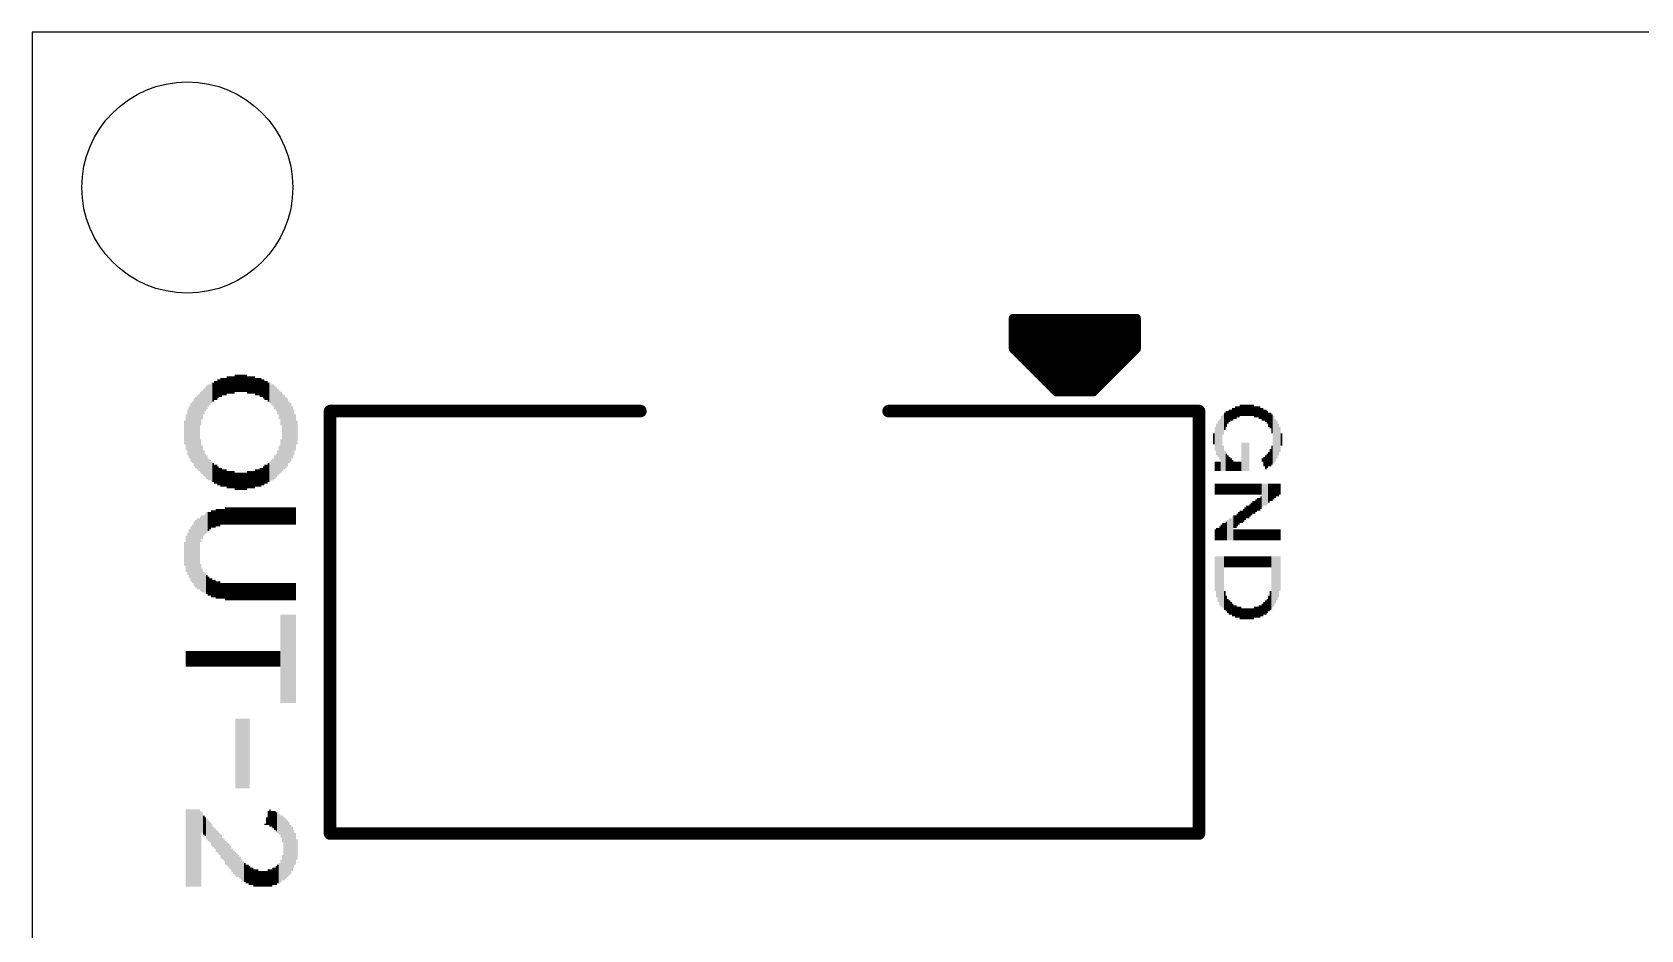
# Model space of a CAD drawing. Extents: x -5 to 130, y -14 to 61.
# Drawn here: x -5 to 20.92, y 45.55 to 60 of the extents above; entities that cross this region are included whole.
import ezdxf

# ---------------------------------------------------------------- set-up
doc = ezdxf.new("R2010")
doc.units = 0
doc.layers.add('20', color=178, linetype='CONTINUOUS')
doc.layers.add('21', color=251, linetype='CONTINUOUS')

# ---------------------------------------------------------------- blocks, each defined once
blk = doc.blocks.new('RECT')
blk.add_solid([(-0.5, -0.5), (0.5, -0.5), (-0.5, 0.5), (0.5, 0.5)])

msp = doc.modelspace()

# ---------------------------------------------------------------- linework, layer by layer
at = {"layer": '20'}
for p, q in [((130, 60), (-5, 60)), ((-5, 60), (-5, -3))]:
    msp.add_line(p, q, dxfattribs=at)
msp.add_circle((-2.5, 57.5), 1.7, dxfattribs=at)
at = {"layer": '21'}
for points, const_width in [([(10.8, 55.4318, 1), (10.8, 55.3683)], 0.0635), ([(10.8318, 55.4, 1), (10.7683, 55.4)], 0.0635), ([(10.8958, 55.4, 1), (10.8323, 55.4)], 0.0635), ([(11.0228, 55.4, 1), (10.9592, 55.4)], 0.0635), ([(11.1498, 55.4, 1), (11.0862, 55.4)], 0.0635), ([(11.2768, 55.4, 1), (11.2133, 55.4)], 0.0635), ([(11.4038, 55.4, 1), (11.3402, 55.4)], 0.0635), ([(11.5308, 55.4, 1), (11.4672, 55.4)], 0.0635), ([(11.6578, 55.4, 1), (11.5943, 55.4)], 0.0635), ([(11.7848, 55.4, 1), (11.7212, 55.4)], 0.0635), ([(11.9118, 55.4, 1), (11.8483, 55.4)], 0.0635), ([(12.0388, 55.4, 1), (11.9753, 55.4)], 0.0635), ([(12.1658, 55.4, 1), (12.1022, 55.4)], 0.0635), ([(12.2928, 55.4, 1), (12.2293, 55.4)], 0.0635), ([(12.4198, 55.4, 1), (12.3562, 55.4)], 0.0635), ([(12.5468, 55.4, 1), (12.4832, 55.4)], 0.0635), ([(12.6738, 55.4, 1), (12.6103, 55.4)], 0.0635), ([(12.8008, 55.4, 1), (12.7372, 55.4)], 0.0635), ([(12.8318, 55.4, 1), (12.7683, 55.4)], 0.0635), ([(12.8, 55.3683, 1), (12.8, 55.4318)], 0.0635), ([(10.8225, 54.9225, 1), (10.7775, 54.8775)], 0.0635), ([(12.8225, 54.8775, 1), (12.7775, 54.9225)], 0.0635), ([(10.7683, 54.9, 1), (10.8318, 54.9)], 0.0635), ([(10.8323, 54.836, 1), (10.8958, 54.836)], 0.0635), ([(10.9592, 54.709, 1), (11.0228, 54.709)], 0.0635), ([(12.6103, 54.742, 1), (12.6738, 54.742)], 0.0635), ([(12.7372, 54.869, 1), (12.8008, 54.869)], 0.0635), ([(12.7683, 54.9, 1), (12.8318, 54.9)], 0.0635), ([(11.0862, 54.582, 1), (11.1498, 54.582)], 0.0635), ([(11.2133, 54.455, 1), (11.2768, 54.455)], 0.0635), ([(12.3562, 54.488, 1), (12.4198, 54.488)], 0.0635), ([(12.4832, 54.615, 1), (12.5468, 54.615)], 0.0635), ([(11.3402, 54.328, 1), (11.4038, 54.328)], 0.0635), ([(11.4672, 54.201, 1), (11.5308, 54.201)], 0.0635), ([(11.5, 54.2318, 1), (11.5, 54.1683)], 0.0635), ([(11.4775, 54.1775, 1), (11.5225, 54.2225)], 0.0635), ([(11.5943, 54.2, 1), (11.6578, 54.2)], 0.0635), ([(11.7212, 54.2, 1), (11.7848, 54.2)], 0.0635), ([(11.8, 54.2318, 1), (11.8, 54.1683)], 0.0635), ([(11.8, 54.1683, 1), (11.8, 54.2318)], 0.0635), ([(11.8483, 54.2, 1), (11.9118, 54.2)], 0.0635), ([(11.9753, 54.2, 1), (12.0388, 54.2)], 0.0635), ([(12.0775, 54.2225, 1), (12.1225, 54.1775)], 0.0635), ([(12.1, 54.1683, 1), (12.1, 54.2318)], 0.0635), ([(12.1022, 54.234, 1), (12.1658, 54.234)], 0.0635), ([(12.2293, 54.361, 1), (12.2928, 54.361)], 0.0635), ([(-0.1492, 53.9, 1), (-0.2508, 53.9)], 0.1016), ([(-0.2, 53.9508, 1), (-0.2, 53.8492)], 0.1016), ([(4.8, 53.8492, 1), (4.8, 53.9508)], 0.1016), ([(8.8, 53.9508, 1), (8.8, 53.8492)], 0.1016), ([(13.8508, 53.9, 1), (13.7492, 53.9)], 0.1016), ([(13.8, 53.8492, 1), (13.8, 53.9508)], 0.1016), ([(-0.2, 47.1508, 1), (-0.2, 47.0492)], 0.1016), ([(13.8, 47.0492, 1), (13.8, 47.1508)], 0.1016), ([(-0.2508, 47.1, 1), (-0.1492, 47.1)], 0.1016), ([(13.7492, 47.1, 1), (13.8508, 47.1)], 0.1016)]:
    msp.add_lwpolyline(points, format="xyb", dxfattribs=dict(at, const_width=const_width))
for points, const_width in [([(12.8, 55.4), (10.8, 55.4)], 0.127), ([(10.8, 55.4), (10.8, 54.9)], 0.127), ([(10.864, 54.836), (10.864, 55.4)], 0.127), ([(10.991, 54.709), (10.991, 55.4)], 0.127), ([(11.118, 54.582), (11.118, 55.4)], 0.127), ([(11.245, 54.455), (11.245, 55.4)], 0.127), ([(11.372, 54.328), (11.372, 55.4)], 0.127), ([(11.499, 54.201), (11.499, 55.4)], 0.127), ([(11.626, 54.2), (11.626, 55.4)], 0.127), ([(11.753, 54.2), (11.753, 55.4)], 0.127), ([(11.88, 54.2), (11.88, 55.4)], 0.127), ([(12.007, 54.2), (12.007, 55.4)], 0.127), ([(12.134, 54.234), (12.134, 55.4)], 0.127), ([(12.261, 54.361), (12.261, 55.4)], 0.127), ([(12.388, 54.488), (12.388, 55.4)], 0.127), ([(12.515, 54.615), (12.515, 55.4)], 0.127), ([(12.642, 54.742), (12.642, 55.4)], 0.127), ([(12.769, 54.869), (12.769, 55.4)], 0.127), ([(12.8, 54.9), (12.8, 55.4)], 0.127), ([(10.8, 54.9), (11.5, 54.2)], 0.127), ([(12.1, 54.2), (12.8, 54.9)], 0.127), ([(11.5, 54.2), (11.8, 54.2)], 0.127), ([(11.8, 54.2), (12.1, 54.2)], 0.127), ([(-0.2, 47.1), (-0.2, 53.9)], 0.2032), ([(-0.2, 53.9), (4.8, 53.9)], 0.2032), ([(13.8, 53.9), (8.8, 53.9)], 0.2032), ([(13.8, 53.9), (13.8, 47.1)], 0.2032), ([(13.8, 47.1), (-0.2, 47.1)], 0.2032)]:
    msp.add_lwpolyline(points, dxfattribs=dict(at, const_width=const_width))

# ---------------------------------------------------------------- block references
at = {"layer": '21', "yscale": 0.0254, "rotation": 270}
for p, xscale in [((-1.9552, 54.2819), 0.3048), ((-1.9298, 54.2946), 0.2794), ((-1.9044, 54.2946), 0.2794), ((-1.879, 54.2946), 0.2794), ((-1.8536, 54.32), 0.2794), ((-1.8282, 54.32), 0.2794), ((-1.8028, 54.32), 0.2794), ((-1.7774, 54.32), 0.2794), ((-1.752, 54.32), 0.2794), ((-1.7266, 54.3454), 0.2794), ((-1.7012, 54.3454), 0.2794), ((-1.6758, 54.3454), 0.2794), ((-1.6504, 54.3454), 0.2794), ((-1.625, 54.3454), 0.2794), ((-1.5996, 54.3454), 0.2794), ((-1.5742, 54.3454), 0.2794), ((-1.5488, 54.3454), 0.2794), ((-1.5234, 54.32), 0.2794), ((-1.498, 54.32), 0.2794), ((-1.4726, 54.32), 0.2794), ((-1.4472, 54.32), 0.2794), ((-1.4218, 54.32), 0.2794), ((-1.3964, 54.2946), 0.2794), ((-1.371, 54.2946), 0.2794), ((-1.3456, 54.2946), 0.2794), ((-1.3202, 54.2819), 0.3048), ((-2.3108, 53.558), 1.2446), ((-2.2854, 53.939), 0.5334), ((-2.26, 54.0025), 0.4572), ((-2.2346, 54.0533), 0.4064), ((-2.2092, 54.0914), 0.381), ((-2.1838, 54.1168), 0.381), ((-2.1584, 54.1549), 0.3556), ((-2.133, 54.1676), 0.3302), ((-2.1076, 54.193), 0.3302), ((-2.0822, 54.2057), 0.3048), ((-2.0568, 54.2311), 0.3048), ((-2.0314, 54.2311), 0.3048), ((-2.006, 54.2565), 0.3048), ((-1.9806, 54.2692), 0.2794), ((-1.2948, 54.2692), 0.2794), ((-1.2694, 54.2565), 0.3048), ((-1.244, 54.2311), 0.3048), ((-1.2186, 54.2311), 0.3048), ((-1.1932, 54.2057), 0.3048), ((-1.1678, 54.193), 0.3302), ((-1.1424, 54.1676), 0.3302), ((-1.117, 54.1549), 0.3556), ((-1.0916, 54.1168), 0.381), ((-1.0662, 54.0914), 0.381), ((-1.0408, 54.0533), 0.4064), ((-1.0154, 54.0025), 0.4572), ((-0.99, 53.939), 0.5334), ((-0.9646, 53.558), 1.2446), ((-2.4886, 53.558), 0.7366), ((-2.4632, 53.558), 0.8382), ((-2.4378, 53.558), 0.9398), ((-2.4124, 53.558), 0.9906), ((-2.387, 53.558), 1.0922), ((-2.3616, 53.558), 1.143), ((-2.3362, 53.558), 1.1938), ((-0.9392, 53.558), 1.1938), ((-0.9138, 53.558), 1.143), ((-0.8884, 53.558), 1.0922), ((-0.863, 53.558), 0.9906), ((-0.8376, 53.558), 0.9398), ((-0.8122, 53.558), 0.8382), ((-0.7868, 53.558), 0.7366), ((14.2918, 53.8237), 0.2032), ((14.3172, 53.8364), 0.1778), ((14.3426, 53.8491), 0.2032), ((14.368, 53.8618), 0.1778), ((14.3934, 53.8745), 0.2032), ((14.4188, 53.8872), 0.1778), ((14.4442, 53.8872), 0.1778), ((14.4696, 53.9126), 0.1778), ((14.495, 53.9126), 0.1778), ((14.5204, 53.9126), 0.1778), ((14.5458, 53.9126), 0.1778), ((14.5712, 53.9126), 0.1778), ((14.5966, 53.9126), 0.1778), ((14.622, 53.9126), 0.1778), ((14.6474, 53.9126), 0.1778), ((14.6728, 53.9126), 0.1778), ((14.6982, 53.8872), 0.1778), ((14.7236, 53.8872), 0.1778), ((14.749, 53.8872), 0.1778), ((14.7744, 53.8745), 0.2032), ((14.7998, 53.8618), 0.1778), ((14.8252, 53.8491), 0.2032), ((14.8506, 53.8364), 0.1778), ((14.876, 53.8237), 0.2032), ((-2.5394, 53.558), 0.381), ((-2.514, 53.558), 0.5842), ((-0.7614, 53.558), 0.5842), ((-0.736, 53.558), 0.381), ((14.0886, 53.4427), 0.508), ((14.114, 53.4554), 0.5842), ((14.1394, 53.4427), 0.6604), ((14.1648, 53.3792), 0.889), ((14.1902, 53.684), 0.3302), ((14.2156, 53.7348), 0.2794), ((14.241, 53.7729), 0.254), ((14.2664, 53.7983), 0.2032), ((14.9014, 53.7983), 0.2032), ((14.9268, 53.7602), 0.2286), ((14.9522, 53.7475), 0.254), ((14.9776, 53.6967), 0.3048), ((15.003, 53.4427), 0.762), ((15.0284, 53.43), 0.6858), ((15.0538, 53.4427), 0.6096), ((15.0792, 53.4427), 0.508), ((-2.2854, 53.177), 0.5334), ((-0.99, 53.177), 0.5334), ((14.0378, 53.4554), 0.1778), ((14.0632, 53.4554), 0.381), ((15.1046, 53.4427), 0.4064), ((15.13, 53.4427), 0.2032), ((-2.26, 53.1135), 0.4572), ((-2.2346, 53.0627), 0.4064), ((-2.2092, 53.0246), 0.381), ((-2.1838, 52.9992), 0.381), ((-2.1584, 52.9611), 0.3556), ((-1.117, 52.9611), 0.3556), ((-1.0916, 52.9992), 0.381), ((-1.0662, 53.0246), 0.381), ((-1.0408, 53.0627), 0.4064), ((-1.0154, 53.1135), 0.4572), ((14.1902, 53.1379), 0.4064), ((14.2156, 53.0998), 0.3302), ((14.241, 53.0744), 0.2794), ((14.2664, 53.0617), 0.254), ((14.2918, 53.049), 0.2286), ((14.3172, 53.0363), 0.2032), ((14.495, 53.1633), 0.4572), ((14.5204, 53.1633), 0.4572), ((14.5458, 53.1633), 0.4572), ((14.5712, 53.1633), 0.4572), ((14.5966, 53.1633), 0.4572), ((14.8252, 53.1125), 0.0508), ((14.8506, 53.0871), 0.1524), ((14.876, 53.0744), 0.2286), ((14.9014, 53.0998), 0.2286), ((14.9268, 53.1252), 0.2286), ((14.9522, 53.1506), 0.2794), ((14.9776, 53.1887), 0.3048), ((-2.133, 52.9484), 0.3302), ((-2.1076, 52.923), 0.3302), ((-2.0822, 52.9103), 0.3048), ((-2.0568, 52.8849), 0.3048), ((-2.0314, 52.8849), 0.3048), ((-2.006, 52.8595), 0.3048), ((-1.9806, 52.8468), 0.2794), ((-1.9552, 52.8341), 0.3048), ((-1.9298, 52.8214), 0.2794), ((-1.9044, 52.8214), 0.2794), ((-1.879, 52.8214), 0.2794), ((-1.8536, 52.796), 0.2794), ((-1.8282, 52.796), 0.2794), ((-1.8028, 52.796), 0.2794), ((-1.7774, 52.796), 0.2794), ((-1.752, 52.796), 0.2794), ((-1.7266, 52.7706), 0.2794), ((-1.7012, 52.7706), 0.2794), ((-1.6758, 52.7706), 0.2794), ((-1.6504, 52.7706), 0.2794), ((-1.625, 52.7706), 0.2794), ((-1.5996, 52.7706), 0.2794), ((-1.5742, 52.7706), 0.2794), ((-1.5488, 52.7706), 0.2794), ((-1.5234, 52.796), 0.2794), ((-1.498, 52.796), 0.2794), ((-1.4726, 52.796), 0.2794), ((-1.4472, 52.796), 0.2794), ((-1.4218, 52.796), 0.2794), ((-1.3964, 52.8214), 0.2794), ((-1.371, 52.8214), 0.2794), ((-1.3456, 52.8214), 0.2794), ((-1.3202, 52.8341), 0.3048), ((-1.2948, 52.8468), 0.2794), ((-1.2694, 52.8595), 0.3048), ((-1.244, 52.8849), 0.3048), ((-1.2186, 52.8849), 0.3048), ((-1.1932, 52.9103), 0.3048), ((-1.1678, 52.923), 0.3302), ((-1.1424, 52.9484), 0.3302), ((14.0632, 53.0109), 0.1524), ((14.0886, 53.0109), 0.1524), ((14.114, 53.0109), 0.1524), ((14.1394, 53.0109), 0.1524), ((14.3426, 53.0236), 0.1778), ((14.368, 53.0109), 0.1524), ((14.3934, 53.0109), 0.1524), ((14.4188, 53.0109), 0.1524), ((14.4442, 53.0109), 0.1524), ((14.4696, 53.0109), 0.1524), ((14.0632, 52.6426), 0.1778), ((14.0886, 52.6426), 0.1778), ((14.114, 52.6426), 0.1778), ((14.1394, 52.6426), 0.1778), ((14.1648, 52.6426), 0.1778), ((14.1902, 52.6426), 0.1778), ((14.2156, 52.6426), 0.1778), ((14.241, 52.6426), 0.1778), ((14.2664, 52.6426), 0.1778), ((14.2918, 52.6426), 0.1778), ((14.3172, 52.6426), 0.1778), ((14.3426, 52.6426), 0.1778), ((14.368, 52.6426), 0.1778), ((14.3934, 52.6426), 0.1778), ((14.4188, 52.6426), 0.1778), ((14.4442, 52.6426), 0.1778), ((14.4696, 52.6426), 0.1778), ((14.495, 52.6426), 0.1778), ((14.5204, 52.6426), 0.1778), ((14.5458, 52.6426), 0.1778), ((14.5712, 52.6426), 0.1778), ((14.5966, 52.6426), 0.1778), ((14.622, 52.6426), 0.1778), ((14.6474, 52.6426), 0.1778), ((14.6728, 52.6426), 0.1778), ((14.6982, 52.6426), 0.1778), ((14.7236, 52.6426), 0.1778), ((14.749, 52.6426), 0.1778), ((14.7744, 52.6426), 0.1778), ((14.7998, 52.6426), 0.1778), ((14.8252, 52.541), 0.381), ((14.8506, 52.5537), 0.3556), ((14.876, 52.5537), 0.3556), ((14.9014, 52.5664), 0.3302), ((14.9268, 52.5791), 0.3048), ((14.9522, 52.5918), 0.2794), ((14.9776, 52.5918), 0.2794), ((15.003, 52.6045), 0.254), ((15.0284, 52.6172), 0.2286), ((15.0538, 52.6299), 0.2032), ((15.0792, 52.6299), 0.2032), ((15.1046, 52.6426), 0.1778), ((14.5712, 52.2743), 0.2032), ((14.5966, 52.2743), 0.2032), ((14.622, 52.2997), 0.2032), ((14.6474, 52.3251), 0.2032), ((14.6728, 52.3505), 0.2032), ((14.6982, 52.3505), 0.2032), ((14.7236, 52.3759), 0.2032), ((14.749, 52.4013), 0.2032), ((14.7744, 52.4013), 0.2032), ((14.7998, 52.4267), 0.2032), ((-2.387, 51.6022), 1.0414), ((-2.3616, 51.6022), 1.0922), ((-2.3362, 51.6022), 1.143), ((-2.3108, 51.6022), 1.143), ((-2.2854, 51.9959), 0.4064), ((-2.26, 52.034), 0.381), ((-2.2346, 52.0594), 0.3302), ((-2.2092, 52.0848), 0.3302), ((-2.1838, 52.1102), 0.3302), ((-2.1584, 52.1229), 0.3048), ((-2.133, 52.1356), 0.2794), ((-2.1076, 52.161), 0.2794), ((-2.0822, 52.161), 0.2794), ((-2.0568, 52.161), 0.2794), ((-2.0314, 52.1864), 0.2794), ((-2.006, 52.1864), 0.2794), ((-1.9806, 52.1864), 0.2794), ((-1.9552, 52.1991), 0.254), ((-1.9298, 52.1991), 0.254), ((-1.9044, 52.1991), 0.254), ((-1.879, 52.2118), 0.2794), ((-1.8536, 52.2118), 0.2794), ((-1.8282, 52.2118), 0.2794), ((-1.8028, 52.2118), 0.2794), ((-1.7774, 52.2118), 0.2794), ((-1.752, 52.2118), 0.2794), ((-1.7266, 52.2118), 0.2794), ((-1.7012, 52.2118), 0.2794), ((-1.6758, 52.2118), 0.2794), ((-1.6504, 52.2118), 0.2794), ((-1.625, 52.2118), 0.2794), ((-1.5996, 52.2118), 0.2794), ((-1.5742, 52.2118), 0.2794), ((-1.5488, 52.2118), 0.2794), ((-1.5234, 52.2118), 0.2794), ((-1.498, 52.2118), 0.2794), ((-1.4726, 52.2118), 0.2794), ((-1.4472, 52.2118), 0.2794), ((-1.4218, 52.2118), 0.2794), ((-1.3964, 52.2118), 0.2794), ((-1.371, 52.2118), 0.2794), ((-1.3456, 52.2118), 0.2794), ((-1.3202, 52.2118), 0.2794), ((-1.2948, 52.2118), 0.2794), ((-1.2694, 52.2118), 0.2794), ((-1.244, 52.2118), 0.2794), ((-1.2186, 52.2118), 0.2794), ((-1.1932, 52.2118), 0.2794), ((-1.1678, 52.2118), 0.2794), ((-1.1424, 52.2118), 0.2794), ((-1.117, 52.2118), 0.2794), ((-1.0916, 52.2118), 0.2794), ((-1.0662, 52.2118), 0.2794), ((-1.0408, 52.2118), 0.2794), ((-1.0154, 52.2118), 0.2794), ((-0.99, 52.2118), 0.2794), ((-0.9646, 52.2118), 0.2794), ((-0.9392, 52.2118), 0.2794), ((-0.9138, 52.2118), 0.2794), ((-0.8884, 52.2118), 0.2794), ((-0.863, 52.2118), 0.2794), ((-0.8376, 52.2118), 0.2794), ((-0.8122, 52.2118), 0.2794), ((-0.7868, 52.2118), 0.2794), ((-0.7614, 52.2118), 0.2794), ((14.241, 51.9695), 0.3048), ((14.2664, 51.9822), 0.3302), ((14.2918, 51.9949), 0.3556), ((14.3172, 51.9949), 0.3556), ((14.3426, 52.0076), 0.381), ((14.368, 52.1219), 0.2032), ((14.3934, 52.1219), 0.2032), ((14.4188, 52.1473), 0.2032), ((14.4442, 52.1727), 0.2032), ((14.4696, 52.1981), 0.2032), ((14.495, 52.1981), 0.2032), ((14.5204, 52.2235), 0.2032), ((14.5458, 52.2489), 0.2032), ((-2.514, 51.6022), 0.5842), ((-2.4886, 51.6022), 0.6858), ((-2.4632, 51.6022), 0.7874), ((-2.4378, 51.6022), 0.889), ((-2.4124, 51.6022), 0.9398), ((14.0632, 51.906), 0.1778), ((14.0886, 51.9187), 0.2032), ((14.114, 51.9187), 0.2032), ((14.1394, 51.9314), 0.2286), ((14.1648, 51.9441), 0.254), ((14.1902, 51.9568), 0.2794), ((14.2156, 51.9568), 0.2794), ((14.368, 51.906), 0.1778), ((14.3934, 51.906), 0.1778), ((14.4188, 51.906), 0.1778), ((14.4442, 51.906), 0.1778), ((14.4696, 51.906), 0.1778), ((14.495, 51.906), 0.1778), ((14.5204, 51.906), 0.1778), ((14.5458, 51.906), 0.1778), ((14.5712, 51.906), 0.1778), ((14.5966, 51.906), 0.1778), ((14.622, 51.906), 0.1778), ((14.6474, 51.906), 0.1778), ((14.6728, 51.906), 0.1778), ((14.6982, 51.906), 0.1778), ((14.7236, 51.906), 0.1778), ((14.749, 51.906), 0.1778), ((14.7744, 51.906), 0.1778), ((14.7998, 51.906), 0.1778), ((14.8252, 51.906), 0.1778), ((14.8506, 51.906), 0.1778), ((14.876, 51.906), 0.1778), ((14.9014, 51.906), 0.1778), ((14.9268, 51.906), 0.1778), ((14.9522, 51.906), 0.1778), ((14.9776, 51.906), 0.1778), ((15.003, 51.906), 0.1778), ((15.0284, 51.906), 0.1778), ((15.0538, 51.906), 0.1778), ((15.0792, 51.906), 0.1778), ((15.1046, 51.906), 0.1778), ((-2.5394, 51.6022), 0.381), ((-2.2854, 51.2212), 0.4318), ((-2.26, 51.1704), 0.381), ((14.0632, 51.2837), 0.5588), ((14.0886, 51.2329), 0.6604), ((14.114, 51.1948), 0.7366), ((14.1394, 51.1694), 0.7874), ((14.1648, 51.1567), 0.8128), ((14.1902, 51.144), 0.8382), ((14.2156, 51.4742), 0.1778), ((14.241, 51.4742), 0.1778), ((14.2664, 51.4742), 0.1778), ((14.2918, 51.4742), 0.1778), ((14.3172, 51.4742), 0.1778), ((14.3426, 51.4742), 0.1778), ((14.368, 51.4742), 0.1778), ((14.3934, 51.4742), 0.1778), ((14.4188, 51.4742), 0.1778), ((14.4442, 51.4742), 0.1778), ((14.4696, 51.4742), 0.1778), ((14.495, 51.4742), 0.1778), ((14.5204, 51.4742), 0.1778), ((14.5458, 51.4742), 0.1778), ((14.5712, 51.4742), 0.1778), ((14.5966, 51.4742), 0.1778), ((14.622, 51.4742), 0.1778), ((14.6474, 51.4742), 0.1778), ((14.6728, 51.4742), 0.1778), ((14.6982, 51.4742), 0.1778), ((14.7236, 51.4742), 0.1778), ((14.749, 51.4742), 0.1778), ((14.7744, 51.4742), 0.1778), ((14.7998, 51.4742), 0.1778), ((14.8252, 51.4742), 0.1778), ((14.8506, 51.4742), 0.1778), ((14.876, 51.4742), 0.1778), ((14.9014, 51.4742), 0.1778), ((14.9268, 51.4742), 0.1778), ((14.9522, 51.4742), 0.1778), ((14.9776, 51.144), 0.8382), ((15.003, 51.1567), 0.8128), ((15.0284, 51.1821), 0.762), ((15.0538, 51.2075), 0.7112), ((15.0792, 51.2329), 0.6604), ((15.1046, 51.2837), 0.5588), ((-2.2346, 51.145), 0.3302), ((-2.2092, 51.1196), 0.3302), ((-2.1838, 51.1069), 0.3048), ((-2.1584, 51.0815), 0.3048), ((-2.133, 51.0688), 0.2794), ((-2.1076, 51.0561), 0.3048), ((-2.0822, 51.0434), 0.2794), ((-2.0568, 51.0434), 0.2794), ((-2.0314, 51.018), 0.2794), ((-2.006, 51.018), 0.2794), ((-1.9806, 51.018), 0.2794), ((-1.9552, 51.0053), 0.254), ((-1.9298, 51.0053), 0.254), ((-1.9044, 51.0053), 0.254), ((-1.879, 50.9926), 0.2794), ((-1.8536, 50.9926), 0.2794), ((-1.8282, 50.9926), 0.2794), ((-1.8028, 50.9926), 0.2794), ((-1.7774, 50.9926), 0.2794), ((-1.752, 50.9926), 0.2794), ((-1.7266, 50.9926), 0.2794), ((-1.7012, 50.9926), 0.2794), ((-1.6758, 50.9926), 0.2794), ((-1.6504, 50.9926), 0.2794), ((-1.625, 50.9926), 0.2794), ((-1.5996, 50.9926), 0.2794), ((-1.5742, 50.9926), 0.2794), ((-1.5488, 50.9926), 0.2794), ((-1.5234, 50.9926), 0.2794), ((-1.498, 50.9926), 0.2794), ((-1.4726, 50.9926), 0.2794), ((-1.4472, 50.9926), 0.2794), ((-1.4218, 50.9926), 0.2794), ((-1.3964, 50.9926), 0.2794), ((-1.371, 50.9926), 0.2794), ((-1.3456, 50.9926), 0.2794), ((-1.3202, 50.9926), 0.2794), ((-1.2948, 50.9926), 0.2794), ((-1.2694, 50.9926), 0.2794), ((-1.244, 50.9926), 0.2794), ((-1.2186, 50.9926), 0.2794), ((-1.1932, 50.9926), 0.2794), ((-1.1678, 50.9926), 0.2794), ((-1.1424, 50.9926), 0.2794), ((-1.117, 50.9926), 0.2794), ((-1.0916, 50.9926), 0.2794), ((-1.0662, 50.9926), 0.2794), ((-1.0408, 50.9926), 0.2794), ((-1.0154, 50.9926), 0.2794), ((-0.99, 50.9926), 0.2794), ((-0.9646, 50.9926), 0.2794), ((-0.9392, 50.9926), 0.2794), ((-0.9138, 50.9926), 0.2794), ((-0.8884, 50.9926), 0.2794), ((-0.863, 50.9926), 0.2794), ((-0.8376, 50.9926), 0.2794), ((-0.8122, 50.9926), 0.2794), ((-0.7868, 50.9926), 0.2794), ((-0.7614, 50.9926), 0.2794), ((14.2156, 50.8519), 0.3048), ((14.241, 50.8011), 0.254), ((14.2664, 50.763), 0.2286), ((14.2918, 50.7376), 0.2286), ((14.3172, 50.7249), 0.2032), ((14.8506, 50.7249), 0.2032), ((14.876, 50.7376), 0.2286), ((14.9014, 50.763), 0.2286), ((14.9268, 50.8011), 0.254), ((14.9522, 50.8519), 0.3048), ((-0.99, 49.9131), 1.4224), ((-0.9646, 49.9131), 1.4224), ((-0.9392, 49.9131), 1.4224), ((-0.9138, 49.9131), 1.4224), ((-0.8884, 49.9131), 1.4224), ((-0.863, 49.9131), 1.4224), ((-0.8376, 49.9131), 1.4224), ((-0.8122, 49.9131), 1.4224), ((-0.7868, 49.9131), 1.4224), ((-0.7614, 49.9131), 1.4224), ((14.3426, 50.6995), 0.2032), ((14.368, 50.6868), 0.1778), ((14.3934, 50.6741), 0.2032), ((14.4188, 50.6614), 0.1778), ((14.4442, 50.6614), 0.1778), ((14.4696, 50.6487), 0.2032), ((14.495, 50.636), 0.1778), ((14.5204, 50.636), 0.1778), ((14.5458, 50.636), 0.1778), ((14.5712, 50.636), 0.1778), ((14.5966, 50.636), 0.1778), ((14.622, 50.636), 0.1778), ((14.6474, 50.636), 0.1778), ((14.6728, 50.636), 0.1778), ((14.6982, 50.6614), 0.1778), ((14.7236, 50.6614), 0.1778), ((14.749, 50.6614), 0.1778), ((14.7744, 50.6741), 0.2032), ((14.7998, 50.6868), 0.1778), ((14.8252, 50.6995), 0.2032), ((-2.514, 49.9131), 0.254), ((-2.4886, 49.9131), 0.254), ((-2.4632, 49.9131), 0.254), ((-2.4378, 49.9131), 0.254), ((-2.4124, 49.9131), 0.254), ((-2.387, 49.9131), 0.254), ((-2.3616, 49.9131), 0.254), ((-2.3362, 49.9131), 0.254), ((-2.3108, 49.9131), 0.254), ((-2.2854, 49.9131), 0.254), ((-2.26, 49.9131), 0.254), ((-2.2346, 49.9131), 0.254), ((-2.2092, 49.9131), 0.254), ((-2.1838, 49.9131), 0.254), ((-2.1584, 49.9131), 0.254), ((-2.133, 49.9131), 0.254), ((-2.1076, 49.9131), 0.254), ((-2.0822, 49.9131), 0.254), ((-2.0568, 49.9131), 0.254), ((-2.0314, 49.9131), 0.254), ((-2.006, 49.9131), 0.254), ((-1.9806, 49.9131), 0.254), ((-1.9552, 49.9131), 0.254), ((-1.9298, 49.9131), 0.254), ((-1.9044, 49.9131), 0.254), ((-1.879, 49.9131), 0.254), ((-1.8536, 49.9131), 0.254), ((-1.8282, 49.9131), 0.254), ((-1.8028, 49.9131), 0.254), ((-1.7774, 49.9131), 0.254), ((-1.752, 49.9131), 0.254), ((-1.7266, 49.9131), 0.254), ((-1.7012, 49.9131), 0.254), ((-1.6758, 49.9131), 0.254), ((-1.6504, 49.9131), 0.254), ((-1.625, 49.9131), 0.254), ((-1.5996, 49.9131), 0.254), ((-1.5742, 49.9131), 0.254), ((-1.5488, 49.9131), 0.254), ((-1.5234, 49.9131), 0.254), ((-1.498, 49.9131), 0.254), ((-1.4726, 49.9131), 0.254), ((-1.4472, 49.9131), 0.254), ((-1.4218, 49.9131), 0.254), ((-1.3964, 49.9131), 0.254), ((-1.371, 49.9131), 0.254), ((-1.3456, 49.9131), 0.254), ((-1.3202, 49.9131), 0.254), ((-1.2948, 49.9131), 0.254), ((-1.2694, 49.9131), 0.254), ((-1.244, 49.9131), 0.254), ((-1.2186, 49.9131), 0.254), ((-1.1932, 49.9131), 0.254), ((-1.1678, 49.9131), 0.254), ((-1.1424, 49.9131), 0.254), ((-1.117, 49.9131), 0.254), ((-1.0916, 49.9131), 0.254), ((-1.0662, 49.9131), 0.254), ((-1.0408, 49.9131), 0.254), ((-1.0154, 49.9131), 0.254), ((-1.7134, 48.3873), 1.1176), ((-1.688, 48.3873), 1.1176), ((-1.6626, 48.3873), 1.1176), ((-1.6372, 48.3873), 1.1176), ((-1.6118, 48.3873), 1.1176), ((-1.5864, 48.3873), 1.1176), ((-1.561, 48.3873), 1.1176), ((-1.5356, 48.3873), 1.1176), ((-1.5102, 48.3873), 1.1176), ((-2.514, 46.8668), 1.2446), ((-2.4886, 46.8668), 1.2446), ((-2.4632, 46.8668), 1.2446), ((-2.4378, 46.8668), 1.2446), ((-2.4124, 46.8668), 1.2446), ((-2.387, 46.8668), 1.2446), ((-2.3616, 46.8668), 1.2446), ((-2.3362, 46.8668), 1.2446), ((-2.3108, 46.8668), 1.2446), ((-2.2854, 46.8541), 1.2192), ((-2.26, 47.2732), 0.3302), ((-1.1932, 47.3494), 0.2286), ((-1.1678, 47.3494), 0.2794), ((-1.1424, 47.3367), 0.254), ((-1.117, 47.324), 0.2794), ((-1.0916, 47.3113), 0.3048), ((-1.0662, 47.2859), 0.3048), ((-1.0408, 47.2732), 0.3302), ((-2.2346, 47.2351), 0.3048), ((-2.2092, 47.2097), 0.3048), ((-2.1838, 47.1716), 0.3302), ((-2.1584, 47.1462), 0.3302), ((-2.133, 47.1208), 0.3302), ((-2.1076, 47.0827), 0.3556), ((-2.0822, 47.0446), 0.3302), ((-2.0568, 47.0192), 0.3302), ((-1.244, 47.2478), 0.0254), ((-1.2186, 47.2986), 0.127), ((-1.0154, 47.2478), 0.3302), ((-0.99, 47.2097), 0.3556), ((-0.9646, 47.1716), 0.4318), ((-0.9392, 46.8541), 1.016), ((-0.9138, 46.8541), 0.9652), ((-0.8884, 46.8541), 0.9144), ((-0.863, 46.8541), 0.8636), ((-0.8376, 46.8414), 0.7874), ((-0.8122, 46.8541), 0.7112), ((-2.0314, 46.9811), 0.3556), ((-2.006, 46.9557), 0.3556), ((-1.9806, 46.9303), 0.3556), ((-1.9552, 46.8922), 0.381), ((-1.9298, 46.8541), 0.3556), ((-1.9044, 46.8287), 0.3556), ((-1.879, 46.7906), 0.381), ((-1.8536, 46.7652), 0.381), ((-1.8282, 46.7398), 0.381), ((-0.7868, 46.8541), 0.6096), ((-0.7614, 46.8541), 0.508), ((-0.736, 46.8414), 0.3302), ((-1.8028, 46.7144), 0.381), ((-1.7774, 46.6636), 0.381), ((-1.752, 46.6382), 0.381), ((-1.7266, 46.6128), 0.381), ((-1.7012, 46.5874), 0.381), ((-1.6758, 46.5747), 0.3556), ((-1.6504, 46.5493), 0.3556), ((-1.625, 46.5112), 0.3302), ((-0.99, 46.4985), 0.3556), ((-0.9646, 46.5493), 0.4064), ((-1.5996, 46.4858), 0.3302), ((-1.5742, 46.4731), 0.3048), ((-1.5488, 46.4477), 0.3048), ((-1.5234, 46.4477), 0.3048), ((-1.498, 46.4223), 0.3048), ((-1.4726, 46.4096), 0.2794), ((-1.4472, 46.4096), 0.2794), ((-1.4218, 46.3842), 0.2794), ((-1.3964, 46.3842), 0.2794), ((-1.371, 46.3842), 0.2794), ((-1.3456, 46.3715), 0.254), ((-1.3202, 46.3715), 0.254), ((-1.2948, 46.3715), 0.254), ((-1.2694, 46.3715), 0.254), ((-1.244, 46.3715), 0.254), ((-1.2186, 46.3715), 0.254), ((-1.1932, 46.3842), 0.2794), ((-1.1678, 46.3842), 0.2794), ((-1.1424, 46.3842), 0.2794), ((-1.117, 46.4096), 0.2794), ((-1.0916, 46.4096), 0.2794), ((-1.0662, 46.4223), 0.3048), ((-1.0408, 46.4477), 0.3048), ((-1.0154, 46.4604), 0.3302)]:
    msp.add_blockref('RECT', p, dxfattribs=dict(at, xscale=xscale))

doc.saveas('drawing.dxf')
